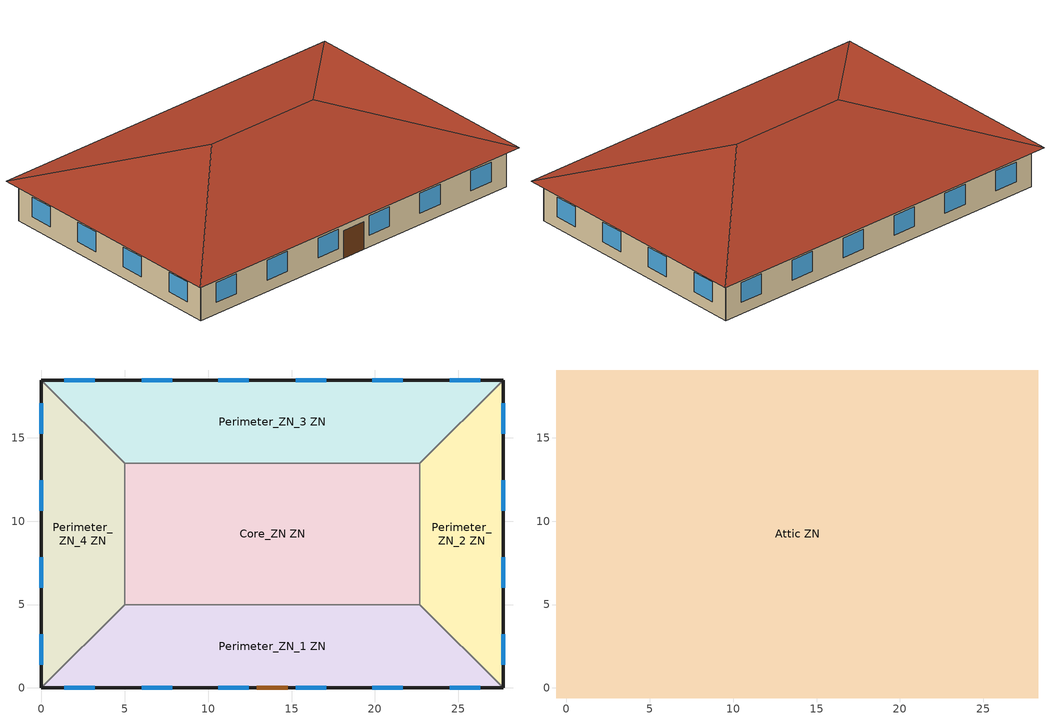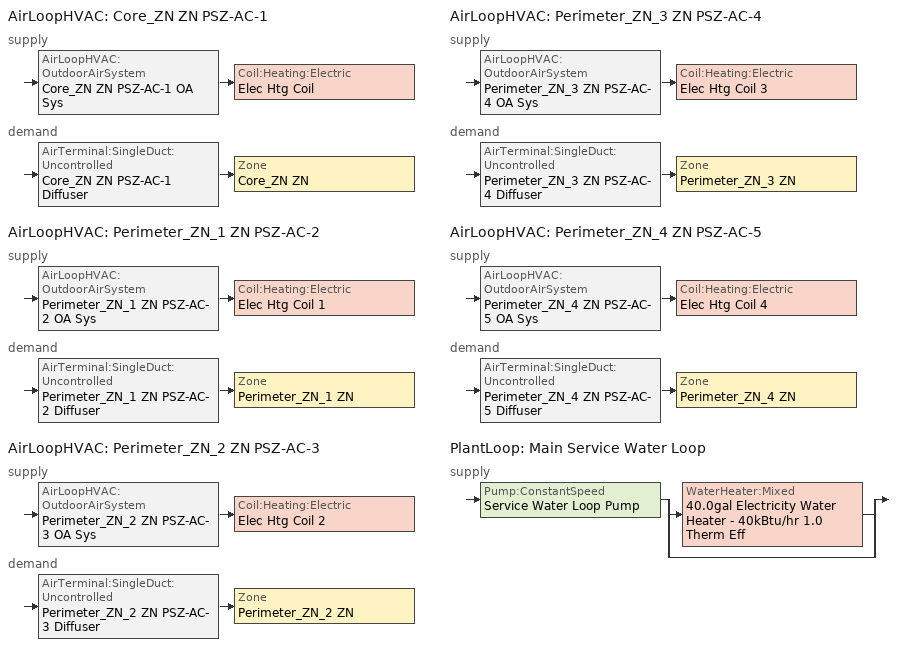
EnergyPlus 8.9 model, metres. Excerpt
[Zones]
Core_ZN ZN
 floor ground (Typical Insulated Carpeted 6in Slab Floor): 22.69,13.46 22.69,5 5,5 5,13.46 z0
 wall to Perimeter_ZN_2 ZN (Typical Interior Wall): 22.69,5 22.69,13.46 z0:3.05
 wall to Perimeter_ZN_3 ZN (Typical Interior Wall): 22.69,13.46 5,13.46 z0:3.05
 wall to Perimeter_ZN_1 ZN (Typical Interior Wall): 5,5 22.69,5 z0:3.05
 wall to Perimeter_ZN_4 ZN (Typical Interior Wall): 5,13.46 5,5 z0:3.05
Perimeter_ZN_1 ZN
 floor ground (Typical Insulated Carpeted 6in Slab Floor): 22.69,5 27.69,0 0,0 5,5 z0
 wall outside (Typical Insulated Exterior Mass Wall R-6.62): 0,0 27.69,0 z0:3.05
 wall to Perimeter_ZN_2 ZN (Typical Interior Wall): 27.69,0 22.69,5 z0:3.05
 wall to Perimeter_ZN_4 ZN (Typical Interior Wall): 5,5 0,0 z0:3.05
 window (U 0.72 SHGC 0.25 Sgl Ref-B-M Tint 6mm): 1.39,0 3.22,0 / 6.01,0 7.84,0 / 10.62,0 12.45,0 / 15.24,0 17.07,0 / 19.85,0 21.68,0 / 24.47,0 26.3,0 z0.9:2.42
 door (Typical Insulated Metal Door R-1.43): 12.93,0 14.76,0 z0:2.13
Perimeter_ZN_2 ZN
 floor ground (Typical Insulated Carpeted 6in Slab Floor): 27.69,18.46 27.69,0 22.69,5 22.69,13.46 z0
 wall outside (Typical Insulated Exterior Mass Wall R-6.62): 27.69,0 27.69,18.46 z0:3.05
 wall to Perimeter_ZN_3 ZN (Typical Interior Wall): 27.69,18.46 22.69,13.46 z0:3.05
 window (U 0.72 SHGC 0.25 Sgl Ref-B-M Tint 6mm): 27.69,1.39 27.69,3.22 / 27.69,6.01 27.69,7.84 / 27.69,10.62 27.69,12.45 / 27.69,15.24 27.69,17.07 z0.9:2.42
Perimeter_ZN_3 ZN
 floor ground (Typical Insulated Carpeted 6in Slab Floor): 27.69,18.46 22.69,13.46 5,13.46 0,18.46 z0
 wall outside (Typical Insulated Exterior Mass Wall R-6.62): 27.69,18.46 0,18.46 z0:3.05
 wall to Perimeter_ZN_4 ZN (Typical Interior Wall): 0,18.46 5,13.46 z0:3.05
 window (U 0.72 SHGC 0.25 Sgl Ref-B-M Tint 6mm): 26.3,18.46 24.47,18.46 / 21.68,18.46 19.85,18.46 / 17.07,18.46 15.24,18.46 / 12.45,18.46 10.62,18.46 / 7.84,18.46 6.01,18.46 / 3.22,18.46 1.39,18.46 z0.9:2.42
Perimeter_ZN_4 ZN
 floor ground (Typical Insulated Carpeted 6in Slab Floor): 0,18.46 5,13.46 5,5 0,0 z0
 wall outside (Typical Insulated Exterior Mass Wall R-6.62): 0,18.46 0,0 z0:3.05
 window (U 0.72 SHGC 0.25 Sgl Ref-B-M Tint 6mm): 0,17.07 0,15.24 / 0,12.45 0,10.62 / 0,7.84 0,6.01 / 0,3.22 0,1.39 z0.9:2.42
Attic ZN
 floor outside (Typical Insulated Exterior Mass Floor R-9.35): 28.29,19.06 28.29,-0.6 27.69,0 27.69,18.46 z3.05; 28.29,19.06 27.69,18.46 0,18.46 -0.6,19.06 z3.05; 27.69,0 28.29,-0.6 -0.6,-0.6 0,0 z3.05; -0.6,19.06 0,18.46 0,0 -0.6,-0.6 z3.05
 floor to Core_ZN ZN (Typical Interior Floor): 22.69,13.46 22.69,5 5,5 5,13.46 z3.05
 floor to Perimeter_ZN_2 ZN (Typical Interior Floor): 27.69,18.46 27.69,0 22.69,5 22.69,13.46 z3.05
 floor to Perimeter_ZN_3 ZN (Typical Interior Floor): 27.69,18.46 22.69,13.46 5,13.46 0,18.46 z3.05
 floor to Perimeter_ZN_1 ZN (Typical Interior Floor): 22.69,5 27.69,0 0,0 5,5 z3.05
 floor to Perimeter_ZN_4 ZN (Typical Interior Floor): 0,18.46 5,13.46 5,5 0,0 z3.05
 roof outside (Typical IEAD Roof - Highly Reflective R-20.83): 18.46,9.23,6.33 28.29,-0.6,3.05 28.29,19.06,3.05; 18.46,9.23,6.33 28.29,19.06,3.05 -0.6,19.06,3.05 9.23,9.23,6.33; 9.23,9.23,6.33 -0.6,-0.6,3.05 28.29,-0.6,3.05 18.46,9.23,6.33; 9.23,9.23,6.33 -0.6,19.06,3.05 -0.6,-0.6,3.05
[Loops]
AirLoopHVAC 'Core_ZN ZN PSZ-AC-1'
 supply: AirLoopHVAC:OutdoorAirSystem 'Core_ZN ZN PSZ-AC-1 OA Sys' > Coil:Heating:Electric 'Elec Htg Coil'
 demand: AirTerminal:SingleDuct:Uncontrolled 'Core_ZN ZN PSZ-AC-1 Diffuser' > Zone 'Core_ZN ZN'
AirLoopHVAC 'Perimeter_ZN_1 ZN PSZ-AC-2'
 supply: AirLoopHVAC:OutdoorAirSystem 'Perimeter_ZN_1 ZN PSZ-AC-2 OA Sys' > Coil:Heating:Electric 'Elec Htg Coil 1'
 demand: AirTerminal:SingleDuct:Uncontrolled 'Perimeter_ZN_1 ZN PSZ-AC-2 Diffuser' > Zone 'Perimeter_ZN_1 ZN'
AirLoopHVAC 'Perimeter_ZN_2 ZN PSZ-AC-3'
 supply: AirLoopHVAC:OutdoorAirSystem 'Perimeter_ZN_2 ZN PSZ-AC-3 OA Sys' > Coil:Heating:Electric 'Elec Htg Coil 2'
 demand: AirTerminal:SingleDuct:Uncontrolled 'Perimeter_ZN_2 ZN PSZ-AC-3 Diffuser' > Zone 'Perimeter_ZN_2 ZN'
AirLoopHVAC 'Perimeter_ZN_3 ZN PSZ-AC-4'
 supply: AirLoopHVAC:OutdoorAirSystem 'Perimeter_ZN_3 ZN PSZ-AC-4 OA Sys' > Coil:Heating:Electric 'Elec Htg Coil 3'
 demand: AirTerminal:SingleDuct:Uncontrolled 'Perimeter_ZN_3 ZN PSZ-AC-4 Diffuser' > Zone 'Perimeter_ZN_3 ZN'
AirLoopHVAC 'Perimeter_ZN_4 ZN PSZ-AC-5'
 supply: AirLoopHVAC:OutdoorAirSystem 'Perimeter_ZN_4 ZN PSZ-AC-5 OA Sys' > Coil:Heating:Electric 'Elec Htg Coil 4'
 demand: AirTerminal:SingleDuct:Uncontrolled 'Perimeter_ZN_4 ZN PSZ-AC-5 Diffuser' > Zone 'Perimeter_ZN_4 ZN'
PlantLoop 'Main Service Water Loop'
 supply: Pump:ConstantSpeed 'Service Water Loop Pump' > split
  | WaterHeater:Mixed '40.0gal Electricity Water Heater - 40kBtu/hr 1.0 Therm Eff'
  | bypass
[Building]
90.1-2010-SmallOffice-ASHRAE 169-2006-2A created: 2016-11-30 13:33:36 -0700: North Axis {deg}=0; Terrain=City; Loads Convergence Tolerance Value=0.04; Temperature Convergence Tolerance Value {deltaC}=0.2; Solar Distribution=FullInteriorAndExterior; Maximum Number of Warmup Days=25; Minimum Number of Warmup Days=6
[Site:Location]
Houston Bush Intercontinental: Latitude {deg}=30; Longitude {deg}=-95.37; Time Zone {hr}=-6; Elevation {m}=29
[Site:GroundTemperature:BuildingSurface]
20.38, 20.28, 20.43, 20.62, 20.85, 22.92, 23.46, 23.6, 23.62, 21.54, 20.98, 20.57
[Site:WaterMainsTemperature]
Calculation Method=Correlation; Annual Average Outdoor Air Temperature {C}=20.3167; Maximum Difference In Monthly Average Outdoor Air Temperatures {deltaC}=17.8
[SizingPeriod:DesignDay]
Houston Bush Intercontinental Ann Htg 99.6% Condns DB: Month=1; Day of Month=21; Day Type=WinterDesignDay; Maximum Dry-Bulb Temperature {C}=-1.6; Daily Dry-Bulb Temperature Range {deltaC}=0; Dry-Bulb Temperature Range Modifier Type=DefaultMultipliers; Humidity Condition Type=Wetbulb; Wetbulb or DewPoint at Maximum Dry-Bulb {C}=-1.6; Barometric Pressure {Pa}=100977; Wind Speed {m/s}=2.8; Wind Direction {deg}=0; Rain Indicator=No; Snow Indicator=No; Daylight Saving Time Indicator=No; Solar Model Indicator=ASHRAEClearSky; Sky Clearness=0
[Material]
Name | Roughness | Thickness {m} | Conductivity {W/m-K} | Density {kg/m3} | Specific Heat {J/kg-K} | Thermal Absorptance | Solar Absorptance | Visible Absorptance
1/2IN Gypsum | Smooth | 0.0127 | 0.16 | 784.9 | 830 | 0.9 | 0.4 | 0.4
100mm Normalweight concrete floor | MediumSmooth | 0.1016 | 2.31 | 2322 | 832 | 0.9 | 0.7 | 0.7
1IN Stucco | Smooth | 0.0253 | 0.6918 | 1858 | 837 | 0.9 | 0.7 | 0.92
4 in. Normalweight Concrete Floor | MediumRough | 0.1016 | 2.31 | 2322 | 832 | 0.9 | 0.7 | 0.7
6 in. Normalweight Concrete Floor | MediumRough | 0.1524 | 2.31 | 2322 | 832 | 0.9 | 0.7 | 0.7
8IN CONCRETE HW RefBldg | Rough | 0.2032 | 1.311 | 2240 | 836.8 | 0.9 | 0.7 | 0.7
F08 Metal surface; Metal Roof Surface | Smooth | 0.0008 | 45.28 | 7824 | 500 | 0.9 | 0.7 | 0.7
G01 13mm gypsum board | Smooth | 0.0127 | 0.16 | 800 | 1090 | 0.9 | 0.7 | 0.5
Roof Membrane - Highly Reflective | VeryRough | 0.0095 | 0.16 | 1121.29 | 1460 | 0.75 | 0.45 | 0.7
Std Wood 6inch | MediumSmooth | 0.15 | 0.12 | 540 | 1210 | 0.9 | 0.7 | 0.7
[Material:NoMass] Thermal Absorptance=0.9; Solar Absorptance=0.7
Name | Roughness | Thermal Resistance {m2-K/W} | Visible Absorptance
CP02 CARPET PAD | VeryRough | 0.21648 | 0.8
Typical Carpet Pad | Smooth | 0.21648 | 0.8
Typical Insulation R-0.58 | Smooth | 0.101875 | 0.7
Typical Insulation R-19.72 | Smooth | 3.4722 | 0.7
Typical Insulation R-4.23 | Smooth | 0.745657 | 0.7
Typical Insulation R-6.78 | Smooth | 1.19347 | 0.7
[WindowMaterial:Glazing]
REF B TINT MID 6MM: Optical Data Type=SpectralAverage; Thickness {m}=0.006; Solar Transmittance at Normal Incidence=0.1; Front Side Solar Reflectance at Normal Incidence=0.11; Back Side Solar Reflectance at Normal Incidence=0.41; Visible Transmittance at Normal Incidence=0.13; Front Side Visible Reflectance at Normal Incidence=0.1; Back Side Visible Reflectance at Normal Incidence=0.32; Infrared Transmittance at Normal Incidence=0; Front Side Infrared Hemispherical Emissivity=0.84; Back Side Infrared Hemispherical Emissivity=0.45; Conductivity {W/m-K}=0.9; Dirt Correction Factor for Solar and Visible Transmittance=1; Solar Diffusing=No
[Construction]
InteriorFurnishings: Std Wood 6inch
Typical IEAD Roof - Highly Reflective R-20.83: Roof Membrane - Highly Reflective, Typical Insulation R-19.72, Metal Roof Surface
Typical Insulated Carpeted 6in Slab Floor: 6 in. Normalweight Concrete Floor, Typical Carpet Pad
Typical Insulated Exterior Mass Floor R-9.35: Typical Insulation R-6.78, 4 in. Normalweight Concrete Floor, Typical Carpet Pad
Typical Insulated Exterior Mass Wall R-6.62: 1IN Stucco, 8IN CONCRETE HW RefBldg, Typical Insulation R-4.23, 1/2IN Gypsum
Typical Insulated Metal Door R-1.43: F08 Metal surface, Typical Insulation R-0.58
Typical Interior Floor: 100mm Normalweight concrete floor, CP02 CARPET PAD
Typical Interior Wall: G01 13mm gypsum board, G01 13mm gypsum board
U 0.72 SHGC 0.25 Sgl Ref-B-M Tint 6mm: REF B TINT MID 6MM
[Zone]
Name | Part of Total Floor Area
Attic ZN | No
Core_ZN ZN; Perimeter_ZN_1 ZN; Perimeter_ZN_2 ZN; Perimeter_ZN_3 ZN; Perimeter_ZN_4 ZN | Yes
[InternalMass] Construction=InteriorFurnishings
Name | Zone | Surface Area {m2}
Core_ZN Mass | Core_ZN ZN | 299.3148
Perimeter_ZN_1 Mass | Perimeter_ZN_1 ZN | 226.9
Perimeter_ZN_2 Mass | Perimeter_ZN_2 ZN | 134.6
Perimeter_ZN_3 Mass | Perimeter_ZN_3 ZN | 226.9
Perimeter_ZN_4 Mass | Perimeter_ZN_4 ZN | 134.6
[ZoneControl:Thermostat] Control Object Type 1=ThermostatSetpoint:DualSetpoint
Name | Zone or ZoneList | Control Type Schedule | Control Name 1
Core_ZN ZN Thermostat | Core_ZN ZN | Core_ZN ZN Thermostat Schedule | Office WholeBuilding - Sm Office Thermostat 2
Perimeter_ZN_1 ZN Thermostat | Perimeter_ZN_1 ZN | Perimeter_ZN_1 ZN Thermostat Schedule | Office WholeBuilding - Sm Office Thermostat 3
Perimeter_ZN_2 ZN Thermostat | Perimeter_ZN_2 ZN | Perimeter_ZN_2 ZN Thermostat Schedule | Office WholeBuilding - Sm Office Thermostat 1
Perimeter_ZN_3 ZN Thermostat | Perimeter_ZN_3 ZN | Perimeter_ZN_3 ZN Thermostat Schedule | Office WholeBuilding - Sm Office Thermostat 4
Perimeter_ZN_4 ZN Thermostat | Perimeter_ZN_4 ZN | Perimeter_ZN_4 ZN Thermostat Schedule | Office WholeBuilding - Sm Office Thermostat 5
[ThermostatSetpoint:DualSetpoint] Heating Setpoint Temperature Schedule=OfficeSmall HTGSETP_SCH_NO_OPTIMUM; Cooling Setpoint Temperature Schedule=OfficeSmall CLGSETP_SCH_NO_OPTIMUM
Office WholeBuilding - Sm Office Thermostat 2; Office WholeBuilding - Sm Office Thermostat 3; Office WholeBuilding - Sm Office Thermostat 1; Office WholeBuilding - Sm Office Thermostat 4; Office WholeBuilding - Sm Office Thermostat 5
[AirTerminal:SingleDuct:Uncontrolled] Availability Schedule=Always On Discrete; Maximum Air Flow Rate {m3/s}=AutoSize
Core_ZN ZN PSZ-AC-1 Diffuser; Perimeter_ZN_1 ZN PSZ-AC-2 Diffuser; Perimeter_ZN_2 ZN PSZ-AC-3 Diffuser; Perimeter_ZN_3 ZN PSZ-AC-4 Diffuser; Perimeter_ZN_4 ZN PSZ-AC-5 Diffuser
[Zone equipment]
Core_ZN ZN: Core_ZN ZN PSZ-AC-1 Diffuser
Perimeter_ZN_1 ZN: Perimeter_ZN_1 ZN PSZ-AC-2 Diffuser
Perimeter_ZN_2 ZN: Perimeter_ZN_2 ZN PSZ-AC-3 Diffuser
Perimeter_ZN_3 ZN: Perimeter_ZN_3 ZN PSZ-AC-4 Diffuser
Perimeter_ZN_4 ZN: Perimeter_ZN_4 ZN PSZ-AC-5 Diffuser
[Sizing:Zone] Zone Cooling Design Supply Air Temperature Input Method=SupplyAirTemperature; Zone Cooling Design Supply Air Temperature {C}=12.8; Zone Cooling Design Supply Air Temperature Difference {deltaC}=11.11; Zone Heating Design Supply Air Temperature Input Method=SupplyAirTemperature; Zone Heating Design Supply Air Temperature {C}=40; Zone Heating Design Supply Air Temperature Difference {deltaC}=11.11; Zone Cooling Design Supply Air Humidity Ratio {kgWater/kgDryAir}=0.0085; Zone Heating Design Supply Air Humidity Ratio {kgWater/kgDryAir}=0.008; Cooling Design Air Flow Method=DesignDay; Cooling Design Air Flow Rate {m3/s}=0; Cooling Minimum Air Flow per Zone Floor Area {m3/s-m2}=0.000762; Cooling Minimum Air Flow {m3/s}=0; Cooling Minimum Air Flow Fraction=0; Heating Design Air Flow Method=DesignDay; Heating Design Air Flow Rate {m3/s}=0; Heating Maximum Air Flow per Zone Floor Area {m3/s-m2}=0.002032; Heating Maximum Air Flow {m3/s}=0.141576; Heating Maximum Air Flow Fraction=0.3; Account for Dedicated Outdoor Air System=No
Name | Design Specification Zone Air Distribution Object
Core_ZN ZN | Core_ZN ZN Design Spec Zone Air Dist
Perimeter_ZN_1 ZN | Perimeter_ZN_1 ZN Design Spec Zone Air Dist
Perimeter_ZN_2 ZN | Perimeter_ZN_2 ZN Design Spec Zone Air Dist
Perimeter_ZN_3 ZN | Perimeter_ZN_3 ZN Design Spec Zone Air Dist
Perimeter_ZN_4 ZN | Perimeter_ZN_4 ZN Design Spec Zone Air Dist
[DesignSpecification:ZoneAirDistribution] Zone Air Distribution Effectiveness in Cooling Mode=1; Zone Air Distribution Effectiveness in Heating Mode=1
Core_ZN ZN Design Spec Zone Air Dist; Perimeter_ZN_1 ZN Design Spec Zone Air Dist; Perimeter_ZN_2 ZN Design Spec Zone Air Dist; Perimeter_ZN_3 ZN Design Spec Zone Air Dist; Perimeter_ZN_4 ZN Design Spec Zone Air Dist
[Controller:MechanicalVentilation] Availability Schedule=Always On Discrete; Demand Controlled Ventilation=No; System Outdoor Air Method=ZoneSum
Name | Zone Name 1 | Design Specification Zone Air Distribution Object Name 1
Controller Mechanical Ventilation 5 | Core_ZN ZN | Core_ZN ZN Design Spec Zone Air Dist
Controller Mechanical Ventilation 1 | Perimeter_ZN_1 ZN | Perimeter_ZN_1 ZN Design Spec Zone Air Dist
Controller Mechanical Ventilation 2 | Perimeter_ZN_2 ZN | Perimeter_ZN_2 ZN Design Spec Zone Air Dist
Controller Mechanical Ventilation 3 | Perimeter_ZN_3 ZN | Perimeter_ZN_3 ZN Design Spec Zone Air Dist
Controller Mechanical Ventilation 4 | Perimeter_ZN_4 ZN | Perimeter_ZN_4 ZN Design Spec Zone Air Dist
[ZoneInfiltration:DesignFlowRate] Schedule=OfficeSmall INFIL_QUARTER_ON_SCH; Design Flow Rate Calculation Method=Flow/ExteriorArea; Flow per Exterior Surface Area {m3/s-m2}=0.000569573; Constant Term Coefficient=0; Temperature Term Coefficient=0; Velocity Term Coefficient=0.224; Velocity Squared Term Coefficient=0
Name | Zone or ZoneList
Perimeter_ZN_1 Infiltration | Perimeter_ZN_1 ZN
Perimeter_ZN_2 Infiltration | Perimeter_ZN_2 ZN
Perimeter_ZN_3 Infiltration | Perimeter_ZN_3 ZN
Perimeter_ZN_4 Infiltration | Perimeter_ZN_4 ZN
[AirLoopHVAC] Design Supply Air Flow Rate {m3/s}=AutoSize
Core_ZN ZN PSZ-AC-1; Perimeter_ZN_1 ZN PSZ-AC-2; Perimeter_ZN_2 ZN PSZ-AC-3; Perimeter_ZN_3 ZN PSZ-AC-4; Perimeter_ZN_4 ZN PSZ-AC-5
[Sizing:System] Type of Load to Size On=Sensible; Design Outdoor Air Flow Rate {m3/s}=Autosize; Central Heating Maximum System Air Flow Ratio=1; Preheat Design Temperature {C}=7; Preheat Design Humidity Ratio {kgWater/kgDryAir}=0.008; Precool Design Temperature {C}=12.8; Precool Design Humidity Ratio {kgWater/kgDryAir}=0.008; Central Cooling Design Supply Air Temperature {C}=12.8; Central Heating Design Supply Air Temperature {C}=40; Type of Zone Sum to Use=Coincident; 100% Outdoor Air in Cooling=No; 100% Outdoor Air in Heating=No; Central Cooling Design Supply Air Humidity Ratio {kgWater/kgDryAir}=0.0085; Central Heating Design Supply Air Humidity Ratio {kgWater/kgDryAir}=0.008; Cooling Supply Air Flow Rate Method=DesignDay; Cooling Supply Air Flow Rate {m3/s}=0; Cooling Supply Air Flow Rate Per Floor Area {m3/s-m2}=0.00996765; Cooling Fraction of Autosized Cooling Supply Air Flow Rate=1; Cooling Supply Air Flow Rate Per Unit Cooling Capacity {m3/s-W}=3.94755e-05; Heating Supply Air Flow Rate Method=DesignDay; Heating Supply Air Flow Rate {m3/s}=0; Heating Supply Air Flow Rate Per Floor Area {m3/s-m2}=0.00996765; Heating Fraction of Autosized Heating Supply Air Flow Rate=1; Heating Fraction of Autosized Cooling Supply Air Flow Rate=1; Heating Supply Air Flow Rate Per Unit Heating Capacity {m3/s-W}=3.15882e-05; System Outdoor Air Method=ZoneSum; Zone Maximum Outdoor Air Fraction=1; Cooling Design Capacity Method=CoolingDesignCapacity; Cooling Design Capacity {W}=Autosize; Cooling Design Capacity Per Floor Area {W/m2}=234.7; Fraction of Autosized Cooling Design Capacity=1; Heating Design Capacity Method=HeatingDesignCapacity; Heating Design Capacity {W}=Autosize; Heating Design Capacity Per Floor Area {W/m2}=157; Fraction of Autosized Heating Design Capacity=1; Central Cooling Capacity Control Method=OnOff
Core_ZN ZN PSZ-AC-1; Perimeter_ZN_1 ZN PSZ-AC-2; Perimeter_ZN_2 ZN PSZ-AC-3; Perimeter_ZN_3 ZN PSZ-AC-4; Perimeter_ZN_4 ZN PSZ-AC-5
[AvailabilityManager:NightCycle] Applicability Schedule=Always On Discrete; Fan Schedule=Always On Discrete; Control Type=CycleOnAny; Thermostat Tolerance {deltaC}=1; Cycling Run Time Control Type=FixedRunTime; Cycling Run Time {s}=3600
Availability Manager Night Cycle 5; Availability Manager Night Cycle 1; Availability Manager Night Cycle 2; Availability Manager Night Cycle 3; Availability Manager Night Cycle 4
[Controller:OutdoorAir] Minimum Outdoor Air Flow Rate {m3/s}=Autosize; Maximum Outdoor Air Flow Rate {m3/s}=Autosize; Economizer Control Type=NoEconomizer; Economizer Control Action Type=ModulateFlow; Economizer Maximum Limit Dry-Bulb Temperature {C}=28; Economizer Maximum Limit Enthalpy {J/kg}=64000; Economizer Minimum Limit Dry-Bulb Temperature {C}=-100; Lockout Type=NoLockout; Minimum Limit Type=FixedMinimum; Minimum Outdoor Air Schedule=Always On Discrete; High Humidity Control=No; Control High Indoor Humidity Based on Outdoor Humidity Ratio=Yes; Heat Recovery Bypass Control Type=BypassWhenOAFlowGreaterThanMinimum
Name | Mechanical Ventilation Controller
Core_ZN ZN PSZ-AC-1 OA Sys Controller | Controller Mechanical Ventilation 5
Perimeter_ZN_1 ZN PSZ-AC-2 OA Sys Controller | Controller Mechanical Ventilation 1
Perimeter_ZN_2 ZN PSZ-AC-3 OA Sys Controller | Controller Mechanical Ventilation 2
Perimeter_ZN_3 ZN PSZ-AC-4 OA Sys Controller | Controller Mechanical Ventilation 3
Perimeter_ZN_4 ZN PSZ-AC-5 OA Sys Controller | Controller Mechanical Ventilation 4
[AvailabilityManager:Scheduled] Schedule=Always On Discrete
Core_ZN ZN PSZ-AC-1 OA Sys Availability Manager; Perimeter_ZN_1 ZN PSZ-AC-2 OA Sys Availability Manager; Perimeter_ZN_2 ZN PSZ-AC-3 OA Sys Availability Manager; Perimeter_ZN_3 ZN PSZ-AC-4 OA Sys Availability Manager; Perimeter_ZN_4 ZN PSZ-AC-5 OA Sys Availability Manager
[SetpointManager:SingleZone:Reheat] Control Variable=Temperature; Minimum Supply Air Temperature {C}=12.7778; Maximum Supply Air Temperature {C}=40
Name | Control Zone
Node 73 OS Default SPM; Setpoint Manager Single Zone Reheat 5 | Core_ZN ZN
Node 74 OS Default SPM; Setpoint Manager Single Zone Reheat 1 | Perimeter_ZN_1 ZN
Node 75 OS Default SPM; Setpoint Manager Single Zone Reheat 2 | Perimeter_ZN_2 ZN
Node 76 OS Default SPM; Setpoint Manager Single Zone Reheat 3 | Perimeter_ZN_3 ZN
Node 77 OS Default SPM; Setpoint Manager Single Zone Reheat 4 | Perimeter_ZN_4 ZN
[Coil:Heating:Electric] Availability Schedule=Always On Discrete 1; Efficiency=1; Nominal Capacity {W}=Autosize
Elec Htg Coil; Elec Htg Coil 1; Elec Htg Coil 2; Elec Htg Coil 3; Elec Htg Coil 4
[PlantLoop]
Main Service Water Loop: Fluid Type=Water; Plant Equipment Operation Scheme=Main Service Water Loop Operation Schemes; Maximum Loop Temperature {C}=60; Minimum Loop Temperature {C}=10; Maximum Loop Flow Rate {m3/s}=Autosize; Minimum Loop Flow Rate {m3/s}=0; Plant Loop Volume {m3}=Autocalculate; Load Distribution Scheme=Optimal; Plant Loop Demand Calculation Scheme=SingleSetpoint
[Sizing:Plant]
Main Service Water Loop: Loop Type=Heating; Design Loop Exit Temperature {C}=60; Loop Design Temperature Difference {deltaC}=5; Sizing Option=NonCoincident; Zone Timesteps in Averaging Window=1; Coincident Sizing Factor Mode=None
[Pump:ConstantSpeed]
Service Water Loop Pump: Design Flow Rate {m3/s}=Autosize; Design Pump Head {Pa}=0.001; Design Power Consumption {W}=Autosize; Motor Efficiency=0.855; Fraction of Motor Inefficiencies to Fluid Stream=0; Pump Control Type=Intermittent; Design Power Sizing Method=PowerPerFlowPerPressure; Design Electric Power per Unit Flow Rate {W/(m3/s)}=348701.1; Design Shaft Power per Unit Flow Rate per Unit Head=1.28205
[WaterHeater:Mixed]
40.0gal Electricity Water Heater - 40kBtu/hr 1.0 Therm Eff: Tank Volume {m3}=0.151416; Setpoint Temperature Schedule=Service Water Loop Temp - 140F; Deadband Temperature Difference {deltaC}=2; Maximum Temperature Limit {C}=82.2222; Heater Control Type=Cycle; Heater Maximum Capacity {W}=11722.8; Heater Ignition Minimum Flow Rate {m3/s}=0; Heater Ignition Delay {s}=0; Heater Fuel Type=Electricity; Heater Thermal Efficiency=1; Off Cycle Parasitic Fuel Consumption Rate {W}=570.999; Off Cycle Parasitic Fuel Type=Electricity; Off Cycle Parasitic Heat Fraction to Tank=0.8; On Cycle Parasitic Fuel Consumption Rate {W}=570.999; On Cycle Parasitic Fuel Type=Electricity; On Cycle Parasitic Heat Fraction to Tank=0; Ambient Temperature Indicator=Schedule; Ambient Temperature Schedule=Water Heater Ambient Temp Schedule - 70F; Off Cycle Loss Coefficient to Ambient Temperature {W/K}=1.20802; Off Cycle Loss Fraction to Zone=1; On Cycle Loss Coefficient to Ambient Temperature {W/K}=1.20802; On Cycle Loss Fraction to Zone=1; Use Side Effectiveness=1; Source Side Effectiveness=1; Use Side Design Flow Rate {m3/s}=Autosize; Source Side Design Flow Rate {m3/s}=Autosize; Indirect Water Heating Recovery Time {hr}=1.5; Source Side Flow Control Mode=IndirectHeatPrimarySetpoint
[SetpointManager:Scheduled]
Service hot water setpoint manager: Control Variable=Temperature; Schedule=Service Water Loop Temp - 140F
[PlantEquipmentOperationSchemes]
Main Service Water Loop Operation Schemes: Control Scheme Object Type 1=PlantEquipmentOperation:HeatingLoad; Control Scheme Name 1=Main Service Water Loop Heating Operation Scheme; Control Scheme Schedule Name 1=Always On Discrete
[PlantEquipmentOperation:HeatingLoad]
Main Service Water Loop Heating Operation Scheme: Load Range Lower Limit 1 {W}=0; Load Range Upper Limit 1 {W}=1000000000; Range Equipment List Name 1=Main Service Water Loop Heating Equipment List
[PlantEquipmentList]
Main Service Water Loop Heating Equipment List: WaterHeater:Mixed, 40.0gal Electricity Water Heater - 40kBtu/hr 1.0 Therm Eff
[Exterior:Lights] Control Option=AstronomicalClock
Name | Schedule | Design Level {W}
NonDimming Exterior Lights Def | OfficeSmall Exterior_lighting_schedule_a | 40.54
Occ Sensing Exterior Lights Def | OfficeSmall Exterior_lighting_schedule_b | 896.07
[Schedule:Compact]
Core_ZN ZN Thermostat Schedule; Perimeter_ZN_1 ZN Thermostat Schedule; Perimeter_ZN_2 ZN Thermostat Schedule; Perimeter_ZN_3 ZN Thermostat Schedule; Perimeter_ZN_4 ZN Thermostat Schedule: Through: 12/31, For: AllDays, Until: 24:00, 4
[Schedule:Day:Interval]
OfficeSmall HTGSETP_SCH_NO_OPTIMUM Default; OfficeSmall HTGSETP_SCH_NO_OPTIMUM Summer Design Day: No, 24:00, 15.56
OfficeSmall HTGSETP_SCH_NO_OPTIMUM Wkdy Day: No, 06:00, 15.56, 19:00, 21.11, 24:00, 15.56
OfficeSmall HTGSETP_SCH_NO_OPTIMUM Winter Design Day: No, 24:00, 21.11
OfficeSmall CLGSETP_SCH_NO_OPTIMUM Default; OfficeSmall CLGSETP_SCH_NO_OPTIMUM Wkdy Day; OfficeSmall CLGSETP_SCH_NO_OPTIMUM Summer Design Day: No, 24:00, 100
OfficeSmall CLGSETP_SCH_NO_OPTIMUM Winter Design Day: No, 24:00, 29.44
OfficeSmall Exterior_lighting_schedule_a Default; OfficeSmall Exterior_lighting_schedule_a Summer Design Day; OfficeSmall Exterior_lighting_schedule_a Winter Design Day: No, 06:00, 0, 24:00, 1
OfficeSmall Exterior_lighting_schedule_b Default; OfficeSmall Exterior_lighting_schedule_b Summer Design Day; OfficeSmall Exterior_lighting_schedule_b Winter Design Day: No, 06:00, 0.7, 24:00, 1
OfficeSmall INFIL_QUARTER_ON_SCH Default: No, 24:00, 1
OfficeSmall INFIL_QUARTER_ON_SCH SmrDsn|Wkdy Day; OfficeSmall INFIL_QUARTER_ON_SCH Summer Design Day: No, 07:00, 1, 19:00, 0.25, 24:00, 1
OfficeSmall INFIL_QUARTER_ON_SCH Winter Design Day; OfficeSmall INFIL_QUARTER_ON_SCH WntrDsn|Sat Day: No, 07:00, 1, 18:00, 0.25, 24:00, 1
Service Water Loop Temp - 140F Default: No, 24:00, 60
Water Heater Ambient Temp Schedule - 70F Default: No, 24:00, 21.1111
[Schedule:Week:Daily]
Schedule:Week:Daily {48430be2-481e-45fb-9485-2a6e8516e3c8}: OfficeSmall HTGSETP_SCH_NO_OPTIMUM Default, OfficeSmall HTGSETP_SCH_NO_OPTIMUM Wkdy Day, OfficeSmall HTGSETP_SCH_NO_OPTIMUM Wkdy Day, OfficeSmall HTGSETP_SCH_NO_OPTIMUM Wkdy Day, OfficeSmall HTGSETP_SCH_NO_OPTIMUM Wkdy Day, OfficeSmall HTGSETP_SCH_NO_OPTIMUM Wkdy Day, OfficeSmall HTGSETP_SCH_NO_OPTIMUM Default, OfficeSmall HTGSETP_SCH_NO_OPTIMUM Default, OfficeSmall HTGSETP_SCH_NO_OPTIMUM Summer Design Day, OfficeSmall HTGSETP_SCH_NO_OPTIMUM Winter Design Day, OfficeSmall HTGSETP_SCH_NO_OPTIMUM Default, OfficeSmall HTGSETP_SCH_NO_OPTIMUM Default
Schedule:Week:Daily {3468b72a-c040-45b1-90e4-a9470e43bb76}: OfficeSmall CLGSETP_SCH_NO_OPTIMUM Default, OfficeSmall CLGSETP_SCH_NO_OPTIMUM Wkdy Day, OfficeSmall CLGSETP_SCH_NO_OPTIMUM Wkdy Day, OfficeSmall CLGSETP_SCH_NO_OPTIMUM Wkdy Day, OfficeSmall CLGSETP_SCH_NO_OPTIMUM Wkdy Day, OfficeSmall CLGSETP_SCH_NO_OPTIMUM Wkdy Day, OfficeSmall CLGSETP_SCH_NO_OPTIMUM Default, OfficeSmall CLGSETP_SCH_NO_OPTIMUM Default, OfficeSmall CLGSETP_SCH_NO_OPTIMUM Summer Design Day, OfficeSmall CLGSETP_SCH_NO_OPTIMUM Winter Design Day, OfficeSmall CLGSETP_SCH_NO_OPTIMUM Default, OfficeSmall CLGSETP_SCH_NO_OPTIMUM Default
Schedule:Week:Daily {f80a3c49-6deb-4a6a-935e-323704689d9b}: OfficeSmall Exterior_lighting_schedule_a Default, OfficeSmall Exterior_lighting_schedule_a Default, OfficeSmall Exterior_lighting_schedule_a Default, OfficeSmall Exterior_lighting_schedule_a Default, OfficeSmall Exterior_lighting_schedule_a Default, OfficeSmall Exterior_lighting_schedule_a Default, OfficeSmall Exterior_lighting_schedule_a Default, OfficeSmall Exterior_lighting_schedule_a Default, OfficeSmall Exterior_lighting_schedule_a Summer Design Day, OfficeSmall Exterior_lighting_schedule_a Winter Design Day, OfficeSmall Exterior_lighting_schedule_a Default, OfficeSmall Exterior_lighting_schedule_a Default
Schedule:Week:Daily {69f25d88-6941-407a-9e9d-41e604c03d10}: OfficeSmall Exterior_lighting_schedule_b Default, OfficeSmall Exterior_lighting_schedule_b Default, OfficeSmall Exterior_lighting_schedule_b Default, OfficeSmall Exterior_lighting_schedule_b Default, OfficeSmall Exterior_lighting_schedule_b Default, OfficeSmall Exterior_lighting_schedule_b Default, OfficeSmall Exterior_lighting_schedule_b Default, OfficeSmall Exterior_lighting_schedule_b Default, OfficeSmall Exterior_lighting_schedule_b Summer Design Day, OfficeSmall Exterior_lighting_schedule_b Winter Design Day, OfficeSmall Exterior_lighting_schedule_b Default, OfficeSmall Exterior_lighting_schedule_b Default
Schedule:Week:Daily {15ed4e32-7d8d-4542-9a1f-5ffaefef5925}: OfficeSmall INFIL_QUARTER_ON_SCH Default, OfficeSmall INFIL_QUARTER_ON_SCH SmrDsn|Wkdy Day, OfficeSmall INFIL_QUARTER_ON_SCH SmrDsn|Wkdy Day, OfficeSmall INFIL_QUARTER_ON_SCH SmrDsn|Wkdy Day, OfficeSmall INFIL_QUARTER_ON_SCH SmrDsn|Wkdy Day, OfficeSmall INFIL_QUARTER_ON_SCH SmrDsn|Wkdy Day, OfficeSmall INFIL_QUARTER_ON_SCH WntrDsn|Sat Day, OfficeSmall INFIL_QUARTER_ON_SCH Default, OfficeSmall INFIL_QUARTER_ON_SCH Summer Design Day, OfficeSmall INFIL_QUARTER_ON_SCH Winter Design Day, OfficeSmall INFIL_QUARTER_ON_SCH Default, OfficeSmall INFIL_QUARTER_ON_SCH Default
Schedule:Week:Daily {28bffe25-a02d-427e-a039-8a78463ae4b0}: Service Water Loop Temp - 140F Default, Service Water Loop Temp - 140F Default, Service Water Loop Temp - 140F Default, Service Water Loop Temp - 140F Default, Service Water Loop Temp - 140F Default, Service Water Loop Temp - 140F Default, Service Water Loop Temp - 140F Default, Service Water Loop Temp - 140F Default, Service Water Loop Temp - 140F Default, Service Water Loop Temp - 140F Default, Service Water Loop Temp - 140F Default, Service Water Loop Temp - 140F Default
Schedule:Week:Daily {04f541fb-6cdc-4158-8842-a39bc4f9aaab}: Water Heater Ambient Temp Schedule - 70F Default, Water Heater Ambient Temp Schedule - 70F Default, Water Heater Ambient Temp Schedule - 70F Default, Water Heater Ambient Temp Schedule - 70F Default, Water Heater Ambient Temp Schedule - 70F Default, Water Heater Ambient Temp Schedule - 70F Default, Water Heater Ambient Temp Schedule - 70F Default, Water Heater Ambient Temp Schedule - 70F Default, Water Heater Ambient Temp Schedule - 70F Default, Water Heater Ambient Temp Schedule - 70F Default, Water Heater Ambient Temp Schedule - 70F Default, Water Heater Ambient Temp Schedule - 70F Default
[Schedule:Year]
OfficeSmall HTGSETP_SCH_NO_OPTIMUM: Schedule:Week:Daily {48430be2-481e-45fb-9485-2a6e8516e3c8}, 1, 1, 12, 31
OfficeSmall CLGSETP_SCH_NO_OPTIMUM: Schedule:Week:Daily {3468b72a-c040-45b1-90e4-a9470e43bb76}, 1, 1, 12, 31
OfficeSmall Exterior_lighting_schedule_a: Schedule:Week:Daily {f80a3c49-6deb-4a6a-935e-323704689d9b}, 1, 1, 12, 31
OfficeSmall Exterior_lighting_schedule_b: Schedule:Week:Daily {69f25d88-6941-407a-9e9d-41e604c03d10}, 1, 1, 12, 31
OfficeSmall INFIL_QUARTER_ON_SCH: Schedule:Week:Daily {15ed4e32-7d8d-4542-9a1f-5ffaefef5925}, 1, 1, 12, 31
Service Water Loop Temp - 140F: Schedule:Week:Daily {28bffe25-a02d-427e-a039-8a78463ae4b0}, 1, 1, 12, 31
Water Heater Ambient Temp Schedule - 70F: Schedule:Week:Daily {04f541fb-6cdc-4158-8842-a39bc4f9aaab}, 1, 1, 12, 31
[Schedule:Constant] Hourly Value=1
Always On Discrete; Always On Discrete 1
